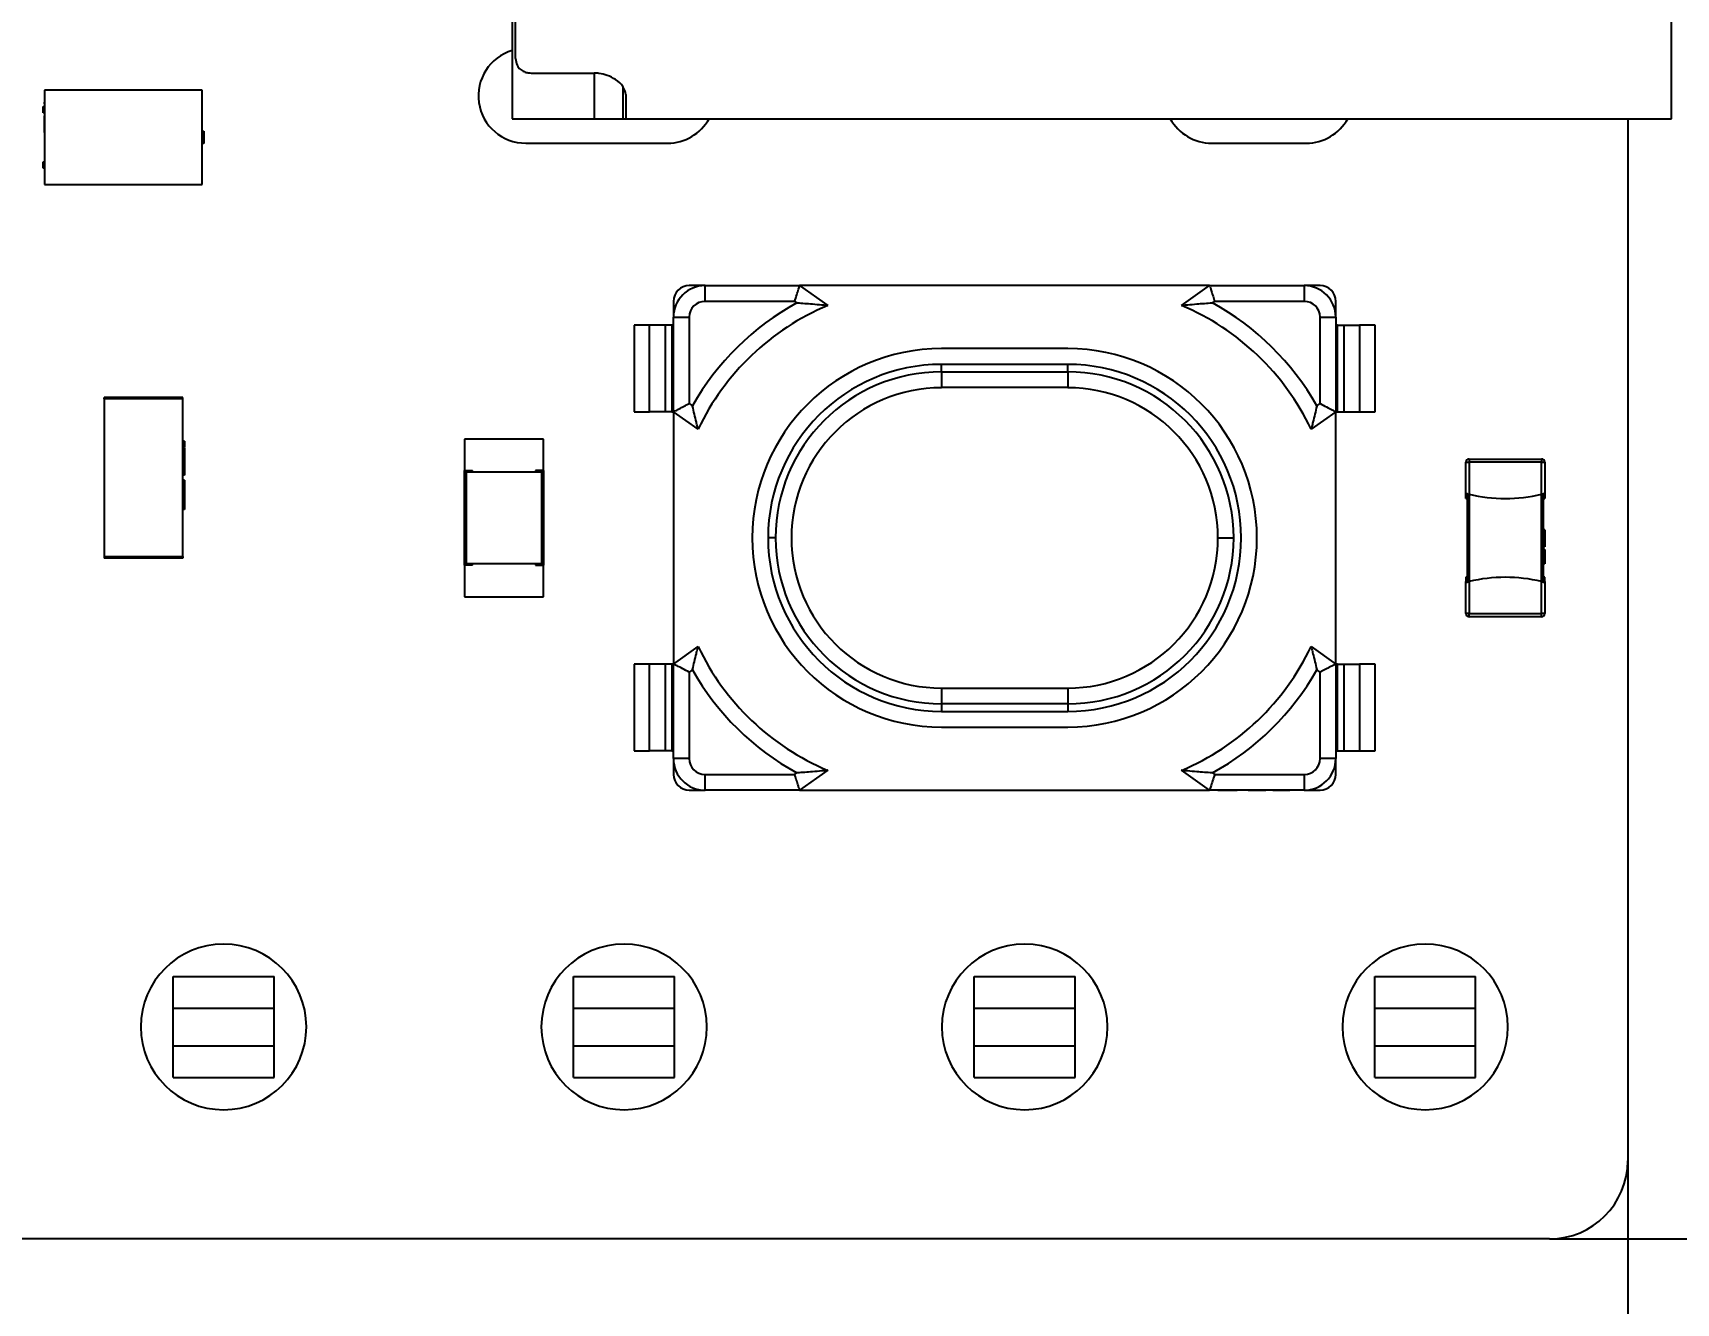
# Model space of a CAD drawing. Header units: millimetres. Extents: x 0 to 297, y 0 to 210.
# Drawn here: x 103.59 to 124.43, y 118.54 to 134.65 of the extents above; entities that cross this region are included whole.
import ezdxf

# ---------------------------------------------------------------- set-up
doc = ezdxf.new("R2010")
doc.units = ezdxf.units.MM
doc.layers.add('图框', color=7, linetype='Continuous')
doc.styles.add('SLDTEXTSTYLE0', font='TXT', dxfattribs={"width": 0.7})
doc.dimstyles.new('SLDDIMSTYLE0', dxfattribs={"dimtxt": 3.5, "dimasz": 4.08, "dimexe": 0, "dimexo": 0.0625, "dimgap": 0.875, "dimtad": 2, "dimlfac": 0.5, "dimrnd": 1e-09, "dimzin": 12, "dimdsep": 46, "dimtxsty": 'SLDTEXTSTYLE0', "dimsah": 1, "dimcen": 0.09, "dimadec": 0, "dimazin": 3, "dimtfac": 1, "dimtofl": 0, "dimtmove": 0, "dimatfit": 3, "dimfxl": 0, "dimfrac": 2, "dimtolj": 1, "dimtzin": 12, "dimarcsym": 0})

# ---------------------------------------------------------------- blocks, each defined once
blk = doc.blocks.new('_D')
at = {"layer": '图框'}
for p, q in [((122.824, 165.303), (264.953, 165.303)), ((262.953, 165.303), (262.953, 119.353)), ((122.824, 119.353), (264.953, 119.353))]:
    blk.add_line(p, q, dxfattribs=at)
for points in [[(262.953, 165.303), (262.445, 161.223), (263.461, 161.223)], [(262.953, 119.353), (263.461, 123.433), (262.445, 123.433)]]:
    blk.add_solid(points, dxfattribs=at)
at = {"layer": '图框', "insert": (258.441, 139.1), "char_height": 3.5, "attachment_point": 1, "rotation": 90, "style": 'SLDTEXTSTYLE0'}
blk.add_mtext('22.97', dxfattribs=at)
blk = doc.blocks.new('_D_1')
at = {"layer": '图框'}
for p, q in [((32.492, 126.144), (32.492, 29.353)), ((123.815, 120.344), (123.815, 29.353)), ((32.492, 31.353), (123.815, 31.353))]:
    blk.add_line(p, q, dxfattribs=at)
for points in [[(32.492, 31.353), (36.572, 30.845), (36.572, 31.861)], [(123.815, 31.353), (119.735, 31.861), (119.735, 30.845)]]:
    blk.add_solid(points, dxfattribs=at)
at = {"layer": '图框', "insert": (78.348, 35.865), "char_height": 3.5, "attachment_point": 1, "style": 'SLDTEXTSTYLE0'}
blk.add_mtext('45.66', dxfattribs=at)

msp = doc.modelspace()

# ---------------------------------------------------------------- linework, layer by layer
at = {"color": 7, "linetype": 'Continuous', "lineweight": 25}
for p, q in [((109.708, 134.325), (109.708, 136.06)), ((124.368, 133.56), (124.368, 136.06)), ((109.668, 134.975), (109.668, 133.56)), ((109.908, 134.139), (110.708, 134.139)), ((103.734, 133.816), (103.736, 133.816)), ((103.734, 133.802), (103.736, 133.802)), ((105.736, 133.924), (103.736, 133.924)), ((103.736, 133.924), (103.736, 132.724)), ((105.736, 132.724), (105.736, 133.924)), ((111.068, 133.971), (111.068, 133.56)), ((111.108, 133.867), (111.108, 133.56)), ((103.716, 133.634), (103.716, 133.714)), ((103.716, 133.714), (103.734, 133.714)), ((103.736, 133.634), (103.716, 133.634)), ((103.734, 133.769), (103.736, 133.769)), ((103.734, 133.762), (103.736, 133.762)), ((103.734, 133.75), (103.736, 133.75)), ((103.734, 133.715), (103.736, 133.715)), ((103.734, 133.676), (103.736, 133.676)), ((103.734, 133.66), (103.736, 133.66)), ((103.734, 133.631), (103.736, 133.631)), ((103.734, 133.598), (103.736, 133.598)), ((103.734, 133.593), (103.734, 133.598)), ((103.734, 133.593), (103.736, 133.593)), ((103.734, 133.577), (103.734, 133.593)), ((103.734, 133.576), (103.734, 133.577)), ((103.734, 133.577), (103.736, 133.577)), ((103.734, 133.576), (103.736, 133.576)), ((103.734, 133.575), (103.736, 133.575)), ((103.734, 133.571), (103.736, 133.571)), ((103.734, 133.571), (103.734, 133.571)), ((103.734, 133.569), (103.736, 133.569)), ((103.734, 133.557), (103.734, 133.559)), ((103.734, 133.554), (103.736, 133.554)), ((103.734, 133.545), (103.736, 133.545)), ((103.734, 133.541), (103.736, 133.541)), ((103.734, 133.538), (103.736, 133.538)), ((103.734, 133.537), (103.734, 133.538)), ((103.734, 133.515), (103.734, 133.536)), ((103.734, 133.536), (103.736, 133.536)), ((103.734, 133.513), (103.734, 133.515)), ((103.734, 133.515), (103.736, 133.515)), ((103.734, 133.515), (103.736, 133.515)), ((103.734, 133.515), (103.734, 133.515)), ((103.734, 133.513), (103.736, 133.513)), ((103.734, 133.507), (103.734, 133.513)), ((103.734, 133.507), (103.736, 133.507)), ((103.734, 133.495), (103.734, 133.507)), ((103.734, 133.495), (103.736, 133.495)), ((103.734, 133.48), (103.736, 133.48)), ((103.734, 133.474), (103.736, 133.474)), ((103.734, 133.471), (103.734, 133.473)), ((103.734, 133.471), (103.736, 133.471)), ((103.734, 133.456), (103.734, 133.471)), ((103.734, 133.456), (103.736, 133.456)), ((103.734, 133.45), (103.734, 133.456)), ((103.734, 133.45), (103.736, 133.45)), ((103.734, 133.435), (103.734, 133.45)), ((103.734, 133.435), (103.736, 133.435)), ((103.734, 133.429), (103.734, 133.434)), ((103.734, 133.429), (103.736, 133.429)), ((103.734, 133.423), (103.736, 133.423)), ((103.734, 133.421), (103.736, 133.421)), ((103.734, 133.405), (103.734, 133.421)), ((103.734, 133.405), (103.736, 133.405)), ((103.734, 133.399), (103.734, 133.405)), ((103.734, 133.399), (103.736, 133.399)), ((103.734, 133.384), (103.734, 133.399)), ((105.736, 133.404), (105.756, 133.404)), ((105.756, 133.404), (105.756, 133.244)), ((109.668, 133.56), (110.708, 133.56)), ((110.708, 133.56), (111.068, 133.56)), ((111.068, 133.56), (111.108, 133.56)), ((111.108, 133.56), (124.368, 133.56)), ((123.815, 133.56), (123.815, 120.344)), ((103.734, 133.384), (103.736, 133.384)), ((105.756, 133.244), (105.736, 133.244)), ((109.838, 133.25), (111.638, 133.25)), ((118.538, 133.25), (119.738, 133.25)), ((103.716, 132.934), (103.716, 133.014)), ((103.716, 133.014), (103.736, 133.014)), ((103.736, 132.934), (103.716, 132.934)), ((103.736, 132.724), (105.736, 132.724)), ((112.112, 131.444), (111.912, 131.444)), ((112.112, 131.244), (112.112, 131.444)), ((112.112, 131.444), (113.312, 131.444)), ((113.312, 131.444), (113.669, 131.193)), ((118.512, 131.444), (113.312, 131.444)), ((118.156, 131.193), (118.512, 131.444)), ((118.512, 131.444), (119.712, 131.444)), ((119.712, 131.444), (119.712, 131.244)), ((119.912, 131.444), (119.712, 131.444)), ((111.712, 131.244), (111.712, 131.044)), ((113.249, 131.244), (112.112, 131.244)), ((113.276, 131.225), (113.249, 131.244)), ((118.576, 131.244), (118.548, 131.225)), ((119.712, 131.244), (118.576, 131.244)), ((120.112, 131.044), (120.112, 131.244)), ((111.214, 130.944), (111.214, 129.844)), ((111.41, 130.944), (111.214, 130.944)), ((111.41, 129.844), (111.41, 130.944)), ((111.612, 130.944), (111.41, 130.944)), ((111.612, 129.844), (111.612, 130.944)), ((111.692, 130.944), (111.612, 130.944)), ((111.692, 130.944), (111.692, 129.844)), ((111.712, 130.944), (111.692, 130.944)), ((111.712, 131.044), (111.912, 131.044)), ((111.712, 129.844), (111.712, 131.044)), ((111.912, 131.044), (111.912, 129.948)), ((119.912, 129.948), (119.912, 131.044)), ((119.912, 131.044), (120.112, 131.044)), ((120.112, 131.044), (120.112, 129.844)), ((120.132, 130.944), (120.112, 130.944)), ((120.132, 129.844), (120.132, 130.944)), ((120.132, 130.944), (120.213, 130.944)), ((120.213, 130.944), (120.213, 129.844)), ((120.213, 130.944), (120.414, 130.944)), ((120.414, 130.944), (120.414, 129.844)), ((120.61, 130.944), (120.414, 130.944)), ((120.61, 129.844), (120.61, 130.944)), ((116.712, 130.644), (115.112, 130.644)), ((116.712, 130.444), (115.112, 130.444)), ((115.112, 130.349), (115.112, 130.444)), ((115.112, 130.349), (115.112, 130.15)), ((115.112, 130.349), (116.712, 130.349)), ((116.712, 130.349), (116.712, 130.444)), ((116.712, 130.349), (116.712, 130.15)), ((116.712, 130.15), (115.112, 130.15)), ((105.49, 130.026), (104.49, 130.026)), ((104.49, 130.006), (104.49, 130.026)), ((105.49, 130.006), (104.49, 130.006)), ((104.49, 130.006), (104.49, 128.006)), ((105.49, 130.006), (105.49, 130.026)), ((105.49, 128.006), (105.49, 130.006)), ((111.214, 129.844), (111.41, 129.844)), ((111.612, 129.844), (111.41, 129.844)), ((111.692, 129.844), (111.612, 129.844)), ((111.692, 129.844), (111.712, 129.844)), ((112.025, 129.624), (111.712, 129.844)), ((111.712, 129.844), (111.712, 126.644)), ((111.912, 129.948), (111.953, 129.919)), ((120.112, 129.844), (119.8, 129.624)), ((119.871, 129.919), (119.912, 129.948)), ((120.112, 129.844), (120.132, 129.844)), ((120.112, 126.644), (120.112, 129.844)), ((120.132, 129.844), (120.213, 129.844)), ((120.213, 129.844), (120.414, 129.844)), ((120.414, 129.844), (120.61, 129.844)), ((105.51, 129.47), (105.49, 129.47)), ((105.51, 129.439), (105.49, 129.439)), ((105.51, 129.428), (105.49, 129.428)), ((105.51, 129.47), (105.51, 129.439)), ((105.51, 129.439), (105.51, 129.428)), ((105.51, 129.428), (105.51, 129.397)), ((109.062, 129.498), (109.062, 129.098)), ((110.062, 129.498), (109.062, 129.498)), ((110.062, 129.098), (110.062, 129.498)), ((105.51, 129.397), (105.49, 129.397)), ((105.51, 129.392), (105.49, 129.392)), ((105.51, 129.38), (105.49, 129.38)), ((105.51, 129.368), (105.49, 129.368)), ((105.51, 129.337), (105.49, 129.337)), ((105.51, 129.326), (105.49, 129.326)), ((105.51, 129.295), (105.49, 129.295)), ((105.51, 129.29), (105.49, 129.29)), ((105.51, 129.278), (105.49, 129.278)), ((105.51, 129.247), (105.49, 129.247)), ((105.51, 129.224), (105.49, 129.224)), ((105.51, 129.38), (105.51, 129.37)), ((105.51, 129.368), (105.51, 129.337)), ((105.51, 129.337), (105.51, 129.326)), ((105.51, 129.326), (105.51, 129.295)), ((105.51, 129.295), (105.51, 129.292)), ((105.51, 129.247), (105.51, 129.224)), ((105.51, 129.224), (105.51, 129.211)), ((121.802, 129.244), (122.722, 129.244)), ((121.802, 129.244), (121.802, 129.204)), ((122.722, 129.244), (122.722, 129.204)), ((105.51, 129.211), (105.49, 129.211)), ((105.51, 129.209), (105.49, 129.209)), ((105.51, 129.207), (105.49, 129.207)), ((105.51, 129.165), (105.49, 129.165)), ((105.51, 129.162), (105.49, 129.162)), ((105.51, 129.155), (105.49, 129.155)), ((105.51, 129.155), (105.49, 129.155)), ((105.51, 129.149), (105.49, 129.149)), ((105.51, 129.129), (105.49, 129.129)), ((105.51, 129.099), (105.49, 129.099)), ((105.51, 129.088), (105.49, 129.088)), ((105.51, 129.085), (105.49, 129.085)), ((105.51, 129.084), (105.49, 129.084)), ((105.51, 129.052), (105.49, 129.052)), ((105.51, 129.041), (105.49, 129.041)), ((105.51, 129.211), (105.51, 129.209)), ((105.51, 129.209), (105.51, 129.207)), ((105.51, 129.207), (105.51, 129.165)), ((105.51, 129.164), (105.51, 129.162)), ((105.51, 129.124), (105.51, 129.121)), ((105.51, 129.095), (105.51, 129.095)), ((105.51, 129.085), (105.51, 129.084)), ((105.51, 129.084), (105.51, 129.052)), ((105.51, 129.052), (105.51, 129.041)), ((109.062, 127.898), (109.062, 129.098)), ((109.082, 129.078), (109.062, 129.098)), ((109.062, 129.098), (109.162, 129.098)), ((109.082, 129.078), (109.082, 127.918)), ((110.042, 129.078), (109.082, 129.078)), ((109.162, 129.088), (109.162, 129.098)), ((110.062, 129.098), (109.962, 129.098)), ((109.962, 129.098), (109.962, 129.088)), ((110.042, 129.078), (110.062, 129.098)), ((110.042, 127.918), (110.042, 129.078)), ((110.062, 129.098), (110.062, 127.898)), ((121.762, 128.798), (121.762, 129.204)), ((121.762, 129.204), (121.802, 129.204)), ((121.802, 129.204), (121.802, 128.798)), ((122.722, 129.204), (121.802, 129.204)), ((122.722, 128.798), (122.722, 129.204)), ((122.722, 129.204), (122.762, 129.204)), ((122.762, 129.204), (122.762, 128.798)), ((105.51, 128.975), (105.49, 128.975)), ((105.51, 128.917), (105.49, 128.917)), ((105.51, 128.886), (105.49, 128.886)), ((105.51, 128.808), (105.49, 128.808)), ((110.064, 128.977), (110.062, 128.977)), ((110.064, 128.947), (110.062, 128.947)), ((110.064, 128.936), (110.062, 128.936)), ((110.064, 128.904), (110.062, 128.904)), ((110.064, 128.9), (110.062, 128.9)), ((110.064, 128.888), (110.062, 128.888)), ((110.064, 128.876), (110.062, 128.876)), ((110.064, 128.846), (110.062, 128.846)), ((110.064, 128.835), (110.062, 128.835)), ((110.064, 128.803), (110.062, 128.803)), ((110.064, 128.977), (110.064, 128.947)), ((110.064, 128.947), (110.064, 128.936)), ((110.064, 128.936), (110.064, 128.904)), ((110.064, 128.876), (110.064, 128.846)), ((110.064, 128.846), (110.064, 128.835)), ((110.064, 128.835), (110.064, 128.803)), ((110.064, 128.803), (110.064, 128.801)), ((121.768, 128.802), (121.768, 128.806)), ((121.782, 128.802), (121.768, 128.802)), ((121.774, 128.804), (121.782, 128.802)), ((121.782, 128.806), (121.782, 128.802)), ((122.742, 128.802), (122.742, 128.806)), ((122.751, 128.804), (122.742, 128.802)), ((122.742, 128.802), (122.757, 128.802)), ((122.757, 128.806), (122.757, 128.802)), ((105.51, 128.738), (105.49, 128.738)), ((105.51, 128.713), (105.49, 128.713)), ((105.51, 128.699), (105.49, 128.699)), ((105.51, 128.633), (105.49, 128.633)), ((105.51, 128.606), (105.49, 128.606)), ((110.064, 128.799), (110.062, 128.799)), ((110.064, 128.787), (110.062, 128.787)), ((110.064, 128.756), (110.062, 128.756)), ((110.064, 128.733), (110.062, 128.733)), ((110.064, 128.733), (110.062, 128.733)), ((110.064, 128.719), (110.062, 128.719)), ((110.064, 128.717), (110.062, 128.717)), ((110.064, 128.716), (110.062, 128.716)), ((110.064, 128.674), (110.062, 128.674)), ((110.064, 128.673), (110.062, 128.673)), ((110.064, 128.67), (110.062, 128.67)), ((110.062, 128.663), (110.064, 128.663)), ((110.064, 128.663), (110.062, 128.663)), ((110.064, 128.663), (110.062, 128.663)), ((110.064, 128.663), (110.062, 128.663)), ((110.064, 128.658), (110.062, 128.658)), ((110.064, 128.638), (110.062, 128.638)), ((110.064, 128.608), (110.062, 128.608)), ((110.064, 128.597), (110.062, 128.597)), ((110.064, 128.593), (110.062, 128.593)), ((110.064, 128.764), (110.064, 128.756)), ((110.064, 128.756), (110.064, 128.733)), ((110.064, 128.733), (110.064, 128.733)), ((110.064, 128.733), (110.064, 128.719)), ((110.064, 128.719), (110.064, 128.717)), ((110.064, 128.717), (110.064, 128.716)), ((110.064, 128.716), (110.064, 128.674)), ((110.064, 128.674), (110.064, 128.673)), ((110.064, 128.672), (110.064, 128.67)), ((110.064, 128.633), (110.064, 128.629)), ((110.064, 128.593), (110.064, 128.561)), ((121.762, 128.744), (121.762, 128.798)), ((121.762, 128.744), (121.782, 128.744)), ((121.782, 127.69), (121.782, 128.798)), ((121.802, 128.798), (121.802, 127.69)), ((122.722, 127.69), (122.722, 128.798)), ((122.742, 128.798), (122.742, 127.69)), ((122.742, 128.744), (122.762, 128.744)), ((122.762, 128.798), (122.762, 128.744)), ((110.064, 128.561), (110.062, 128.561)), ((110.064, 128.551), (110.062, 128.551)), ((110.064, 128.55), (110.062, 128.55)), ((110.064, 128.55), (110.062, 128.55)), ((110.064, 128.549), (110.062, 128.549)), ((110.064, 128.483), (110.062, 128.483)), ((110.064, 128.426), (110.062, 128.426)), ((110.064, 128.395), (110.062, 128.395)), ((110.064, 128.561), (110.064, 128.551)), ((110.064, 128.551), (110.064, 128.55)), ((110.064, 128.55), (110.064, 128.549)), ((110.064, 128.55), (110.064, 128.55)), ((110.064, 128.317), (110.062, 128.317)), ((110.064, 128.247), (110.062, 128.247)), ((110.064, 128.222), (110.062, 128.222)), ((110.064, 128.208), (110.062, 128.208)), ((113.007, 128.244), (112.912, 128.244)), ((118.618, 128.244), (118.817, 128.244)), ((122.762, 128.345), (122.742, 128.345)), ((122.762, 128.329), (122.742, 128.329)), ((122.762, 128.324), (122.742, 128.324)), ((122.762, 128.308), (122.742, 128.308)), ((122.762, 128.306), (122.742, 128.306)), ((122.762, 128.3), (122.742, 128.3)), ((122.762, 128.294), (122.742, 128.294)), ((122.762, 128.278), (122.742, 128.278)), ((122.762, 128.273), (122.742, 128.273)), ((122.762, 128.257), (122.742, 128.257)), ((122.762, 128.255), (122.742, 128.255)), ((122.762, 128.249), (122.742, 128.249)), ((122.762, 128.234), (122.742, 128.234)), ((122.762, 128.222), (122.742, 128.222)), ((122.762, 128.216), (122.742, 128.216)), ((122.762, 128.214), (122.742, 128.214)), ((122.762, 128.213), (122.742, 128.213)), ((122.762, 128.192), (122.742, 128.192)), ((122.762, 128.191), (122.742, 128.191)), ((122.762, 128.188), (122.742, 128.188)), ((122.762, 128.184), (122.742, 128.184)), ((122.762, 128.345), (122.762, 128.329)), ((122.762, 128.329), (122.762, 128.324)), ((122.762, 128.324), (122.762, 128.308)), ((122.762, 128.3), (122.762, 128.295)), ((122.762, 128.294), (122.762, 128.278)), ((122.762, 128.278), (122.762, 128.273)), ((122.762, 128.273), (122.762, 128.257)), ((122.762, 128.257), (122.762, 128.256)), ((122.762, 128.234), (122.762, 128.222)), ((122.762, 128.222), (122.762, 128.216)), ((122.762, 128.216), (122.762, 128.214)), ((122.762, 128.214), (122.762, 128.213)), ((122.762, 128.213), (122.762, 128.192)), ((122.762, 128.192), (122.762, 128.191)), ((104.49, 128.006), (104.49, 127.986)), ((104.49, 128.006), (105.49, 128.006)), ((105.49, 127.986), (104.49, 127.986)), ((105.49, 128.006), (105.49, 127.986)), ((110.064, 128.142), (110.062, 128.142)), ((110.064, 128.114), (110.062, 128.114)), ((122.762, 128.175), (122.742, 128.175)), ((122.762, 128.16), (122.742, 128.16)), ((122.762, 128.154), (122.742, 128.154)), ((122.762, 128.153), (122.742, 128.153)), ((122.762, 128.152), (122.742, 128.152)), ((122.762, 128.136), (122.742, 128.136)), ((122.762, 128.131), (122.742, 128.131)), ((122.762, 128.097), (122.742, 128.097)), ((122.762, 128.069), (122.742, 128.069)), ((122.762, 128.053), (122.742, 128.053)), ((122.762, 128.014), (122.742, 128.014)), ((122.762, 127.979), (122.742, 127.979)), ((122.762, 128.172), (122.762, 128.17)), ((122.762, 128.158), (122.762, 128.157)), ((122.762, 128.153), (122.762, 128.152)), ((122.762, 128.152), (122.762, 128.136)), ((122.762, 128.136), (122.762, 128.131)), ((109.062, 127.898), (109.082, 127.918)), ((109.162, 127.898), (109.062, 127.898)), ((109.062, 127.898), (109.062, 127.498)), ((109.082, 127.918), (110.042, 127.918)), ((109.162, 127.898), (109.162, 127.908)), ((109.962, 127.908), (109.962, 127.898)), ((109.962, 127.898), (110.062, 127.898)), ((110.062, 127.898), (110.042, 127.918)), ((110.062, 127.498), (110.062, 127.898)), ((122.762, 127.966), (122.742, 127.966)), ((122.762, 127.96), (122.742, 127.96)), ((122.762, 127.926), (122.742, 127.926)), ((122.762, 127.913), (122.742, 127.913)), ((121.782, 127.744), (121.762, 127.744)), ((121.762, 127.744), (121.762, 127.69)), ((121.762, 127.284), (121.762, 127.69)), ((121.768, 127.682), (121.768, 127.685)), ((121.782, 127.685), (121.768, 127.685)), ((121.782, 127.685), (121.774, 127.683)), ((121.782, 127.685), (121.782, 127.682)), ((121.802, 127.69), (121.802, 127.284)), ((122.722, 127.284), (122.722, 127.69)), ((122.762, 127.744), (122.742, 127.744)), ((122.742, 127.682), (122.742, 127.685)), ((122.742, 127.685), (122.751, 127.683)), ((122.742, 127.685), (122.757, 127.685)), ((122.757, 127.685), (122.757, 127.682)), ((122.762, 127.69), (122.762, 127.744)), ((122.762, 127.69), (122.762, 127.284)), ((109.062, 127.498), (110.062, 127.498)), ((121.802, 127.284), (121.762, 127.284)), ((121.802, 127.244), (121.802, 127.284)), ((121.802, 127.284), (122.722, 127.284)), ((122.722, 127.244), (121.802, 127.244)), ((122.722, 127.244), (122.722, 127.284)), ((122.762, 127.284), (122.722, 127.284)), ((111.712, 126.644), (112.025, 126.865)), ((119.8, 126.865), (120.112, 126.644)), ((111.214, 126.644), (111.214, 125.544)), ((111.41, 126.644), (111.214, 126.644)), ((111.41, 125.544), (111.41, 126.644)), ((111.612, 126.644), (111.41, 126.644)), ((111.612, 125.544), (111.612, 126.644)), ((111.692, 126.644), (111.612, 126.644)), ((111.692, 126.644), (111.692, 125.544)), ((111.712, 126.644), (111.692, 126.644)), ((111.712, 125.444), (111.712, 126.644)), ((111.953, 126.569), (111.912, 126.541)), ((111.912, 126.541), (111.912, 125.444)), ((119.912, 126.541), (119.871, 126.569)), ((119.912, 125.444), (119.912, 126.541)), ((120.112, 126.644), (120.112, 125.444)), ((120.132, 126.644), (120.112, 126.644)), ((120.132, 125.544), (120.132, 126.644)), ((120.132, 126.644), (120.213, 126.644)), ((120.213, 126.644), (120.213, 125.544)), ((120.213, 126.644), (120.414, 126.644)), ((120.61, 126.644), (120.414, 126.644)), ((120.414, 126.644), (120.414, 125.544)), ((120.61, 125.544), (120.61, 126.644)), ((115.112, 126.339), (115.112, 126.139)), ((115.112, 126.339), (116.712, 126.339)), ((116.712, 126.339), (116.712, 126.139)), ((116.712, 126.139), (115.112, 126.139)), ((115.112, 126.139), (115.112, 126.044)), ((116.712, 126.139), (116.712, 126.044)), ((115.112, 126.044), (116.712, 126.044)), ((115.112, 125.844), (116.712, 125.844)), ((111.214, 125.544), (111.41, 125.544)), ((111.612, 125.544), (111.41, 125.544)), ((111.692, 125.544), (111.612, 125.544)), ((111.692, 125.544), (111.712, 125.544)), ((120.112, 125.544), (120.132, 125.544)), ((120.132, 125.544), (120.213, 125.544)), ((120.213, 125.544), (120.414, 125.544)), ((120.414, 125.544), (120.61, 125.544)), ((111.912, 125.444), (111.712, 125.444)), ((111.712, 125.444), (111.712, 125.244)), ((113.249, 125.244), (113.276, 125.264)), ((113.669, 125.296), (113.312, 125.044)), ((118.512, 125.044), (118.156, 125.296)), ((118.548, 125.264), (118.576, 125.244)), ((120.112, 125.444), (119.912, 125.444)), ((120.112, 125.244), (120.112, 125.444)), ((112.112, 125.044), (112.112, 125.244)), ((112.112, 125.244), (113.249, 125.244)), ((118.576, 125.244), (119.712, 125.244)), ((119.712, 125.244), (119.712, 125.044)), ((111.912, 125.044), (112.112, 125.044)), ((113.312, 125.044), (112.112, 125.044)), ((113.312, 125.044), (118.512, 125.044)), ((116.939, 125.042), (116.939, 125.044)), ((117.021, 125.042), (117.021, 125.044)), ((117.22, 125.042), (117.22, 125.044)), ((117.26, 125.042), (117.26, 125.044)), ((117.336, 125.042), (117.336, 125.044)), ((117.545, 125.042), (117.545, 125.044)), ((117.781, 125.042), (117.781, 125.044)), ((117.874, 125.042), (117.874, 125.044)), ((118.046, 125.042), (118.046, 125.044)), ((118.246, 125.042), (118.246, 125.044)), ((118.278, 125.042), (118.246, 125.042)), ((118.278, 125.042), (118.278, 125.044)), ((118.375, 125.042), (118.278, 125.042)), ((118.375, 125.042), (118.375, 125.044)), ((118.377, 125.042), (118.375, 125.042)), ((118.377, 125.042), (118.377, 125.044)), ((118.385, 125.042), (118.385, 125.044)), ((118.42, 125.042), (118.42, 125.044)), ((118.51, 125.042), (118.51, 125.044)), ((119.712, 125.044), (118.512, 125.044)), ((118.567, 125.042), (118.567, 125.044)), ((118.588, 125.042), (118.588, 125.044)), ((118.588, 125.042), (118.588, 125.044)), ((118.608, 125.042), (118.608, 125.044)), ((118.616, 125.042), (118.616, 125.044)), ((118.742, 125.042), (118.616, 125.042)), ((118.742, 125.042), (118.742, 125.044)), ((118.748, 125.042), (118.742, 125.042)), ((118.748, 125.042), (118.748, 125.044)), ((118.756, 125.042), (118.748, 125.042)), ((118.756, 125.042), (118.756, 125.044)), ((118.794, 125.042), (118.756, 125.042)), ((118.794, 125.042), (118.794, 125.044)), ((118.863, 125.042), (118.794, 125.042)), ((118.863, 125.042), (118.863, 125.044)), ((118.956, 125.042), (118.956, 125.044)), ((118.992, 125.042), (118.992, 125.044)), ((119.006, 125.042), (118.999, 125.042)), ((119.006, 125.042), (119.006, 125.044)), ((119.099, 125.042), (119.006, 125.042)), ((119.099, 125.042), (119.099, 125.044)), ((119.133, 125.042), (119.099, 125.042)), ((119.133, 125.042), (119.133, 125.044)), ((119.225, 125.042), (119.133, 125.042)), ((119.225, 125.042), (119.225, 125.044)), ((119.261, 125.042), (119.261, 125.044)), ((119.298, 125.042), (119.298, 125.044)), ((119.312, 125.042), (119.312, 125.044)), ((119.404, 125.042), (119.312, 125.042)), ((119.404, 125.042), (119.404, 125.044)), ((119.438, 125.042), (119.404, 125.042)), ((119.438, 125.042), (119.438, 125.044)), ((119.531, 125.042), (119.438, 125.042)), ((119.531, 125.042), (119.531, 125.044)), ((119.712, 125.044), (119.912, 125.044)), ((105.366, 122.681), (106.646, 122.681)), ((105.366, 122.281), (105.366, 122.681)), ((106.646, 122.281), (106.646, 122.681)), ((110.446, 122.681), (111.726, 122.681)), ((110.446, 122.281), (110.446, 122.681)), ((111.726, 122.281), (111.726, 122.681)), ((115.526, 122.281), (115.526, 122.681)), ((115.526, 122.681), (116.806, 122.681)), ((116.806, 122.281), (116.806, 122.681)), ((120.606, 122.681), (121.886, 122.681)), ((120.606, 122.281), (120.606, 122.681)), ((121.886, 122.281), (121.886, 122.681)), ((105.366, 122.281), (106.646, 122.281)), ((105.366, 121.801), (105.366, 122.281)), ((106.646, 121.801), (106.646, 122.281)), ((110.446, 122.281), (111.726, 122.281)), ((110.446, 121.801), (110.446, 122.281)), ((111.726, 121.801), (111.726, 122.281)), ((115.526, 121.801), (115.526, 122.281)), ((115.526, 122.281), (116.806, 122.281)), ((116.806, 121.801), (116.806, 122.281)), ((120.606, 122.281), (121.886, 122.281)), ((120.606, 121.801), (120.606, 122.281)), ((121.886, 121.801), (121.886, 122.281)), ((105.366, 121.401), (105.366, 121.801)), ((105.366, 121.801), (106.646, 121.801)), ((106.646, 121.401), (106.646, 121.801)), ((110.446, 121.801), (111.726, 121.801)), ((110.446, 121.401), (110.446, 121.801)), ((111.726, 121.401), (111.726, 121.801)), ((115.526, 121.801), (116.806, 121.801)), ((115.526, 121.401), (115.526, 121.801)), ((116.806, 121.401), (116.806, 121.801)), ((120.606, 121.801), (121.886, 121.801)), ((120.606, 121.401), (120.606, 121.801)), ((121.886, 121.401), (121.886, 121.801)), ((105.366, 121.401), (106.646, 121.401)), ((110.446, 121.401), (111.726, 121.401)), ((115.526, 121.401), (116.806, 121.401)), ((120.606, 121.401), (121.886, 121.401)), ((122.824, 119.353), (48.856, 119.353))]:
    msp.add_line(p, q, dxfattribs=at)
at = {"color": 8, "linetype": 'Continuous', "lineweight": 25}
msp.add_line((110.708, 134.139), (110.708, 133.56), dxfattribs=at)
at = {"color": 7, "linetype": 'Continuous', "lineweight": 25}
for centre, radius, start, end in [((109.838, 133.85), 0.6, 106.4504, 270), ((111.638, 133.85), 0.6, 270, 331.0842), ((118.538, 133.85), 0.6, 208.9047, 270), ((119.738, 133.85), 0.6, 270, 331.0953), ((112.112, 131.044), 0.4, 90, 180), ((111.912, 131.244), 0.2, 90, 180), ((119.712, 131.044), 0.4, 0, 90), ((119.912, 131.244), 0.2, 0, 90), ((112.112, 131.044), 0.2, 90, 180), ((114.912, 128.244), 3.4, 118.761, 150.4917), ((114.912, 128.244), 3.2, 112.8697, 154.4655), ((116.912, 128.244), 3.2, 25.5345, 67.1303), ((116.912, 128.244), 3.4, 29.5083, 61.239), ((119.712, 131.044), 0.2, 0, 90), ((115.112, 128.244), 2.4, 90, 270), ((116.712, 128.244), 2.4, 0, 90), ((115.112, 128.244), 2.2, 90, 180), ((115.112, 128.244), 2.105, 90, 180), ((116.712, 128.244), 2.2, 270, 90), ((116.712, 128.244), 2.105, 0, 90), ((115.112, 128.244), 1.905, 90, 270), ((116.712, 128.244), 1.905, 0, 90), ((121.802, 129.204), 0.04, 90, 180), ((122.722, 129.204), 0.04, 0, 90), ((122.262, 130.744), 2, 256.7029, 283.2971), ((115.112, 128.244), 2.2, 180, 270), ((115.112, 128.244), 2.105, 180, 270), ((116.712, 128.244), 2.105, 270, 0), ((116.712, 128.244), 1.905, 270, 0), ((116.712, 128.244), 2.4, 270, 0), ((122.262, 125.744), 2, 76.7029, 103.2971), ((121.802, 127.284), 0.04, 180, 270), ((122.722, 127.284), 0.04, 270, 0), ((114.912, 128.244), 3.2, 205.5345, 247.1303), ((116.912, 128.244), 3.2, 292.8697, 334.4655), ((114.912, 128.244), 3.4, 209.5083, 241.239), ((116.912, 128.244), 3.4, 298.761, 330.4917), ((112.112, 125.444), 0.4, 180, 270), ((112.112, 125.444), 0.2, 180, 270), ((119.712, 125.444), 0.2, 270, 0), ((119.712, 125.444), 0.4, 270, 0), ((111.912, 125.244), 0.2, 180, 270), ((119.912, 125.244), 0.2, 270, 0), ((106.006, 122.041), 1.05, 0, 180), ((111.086, 122.041), 1.05, 0, 180), ((116.166, 122.041), 1.05, 0, 180), ((121.246, 122.041), 1.05, 0, 180), ((106.006, 122.041), 1.05, 180, 0), ((111.086, 122.041), 1.05, 180, 0), ((116.166, 122.041), 1.05, 180, 0), ((121.246, 122.041), 1.05, 180, 0), ((122.824, 120.344), 0.991, 270, 0)]:
    msp.add_arc(centre, radius, start, end, dxfattribs=at)
for points, knots in [([(109.708, 134.325), (109.712, 134.295), (109.718, 134.245), (109.762, 134.189), (109.813, 134.157), (109.863, 134.141), (109.895, 134.14), (109.908, 134.139)], [0, 0, 0, 0, 0.336896, 0.563322, 0.743445, 0.894117, 1, 1, 1, 1]), ([(111.108, 133.867), (111.101, 133.901), (111.086, 133.965), (110.992, 134.054), (110.882, 134.111), (110.785, 134.136), (110.728, 134.138), (110.708, 134.139)], [0, 0, 0, 0, 0.295651, 0.554437, 0.751869, 0.914809, 1, 1, 1, 1]), ([(103.734, 133.762), (103.734, 133.764), (103.734, 133.766), (103.734, 133.768), (103.734, 133.769)], [0, 0, 0, 0, 0.560098, 1, 1, 1, 1]), ([(103.734, 133.75), (103.734, 133.752), (103.734, 133.757), (103.734, 133.761), (103.734, 133.762)], [0, 0, 0, 0, 0.55532, 1, 1, 1, 1]), ([(103.734, 133.569), (103.734, 133.571), (103.734, 133.575), (103.734, 133.575), (103.734, 133.575)], [0, 0, 0, 0, 0.535916, 1, 1, 1, 1]), ([(103.734, 133.554), (103.734, 133.557), (103.734, 133.563), (103.734, 133.567), (103.734, 133.569)], [0, 0, 0, 0, 0.568137, 1, 1, 1, 1]), ([(103.734, 133.545), (103.734, 133.546), (103.734, 133.549), (103.734, 133.553), (103.734, 133.554)], [0, 0, 0, 0, 0.516592, 1, 1, 1, 1]), ([(103.734, 133.538), (103.734, 133.538), (103.734, 133.539), (103.734, 133.541), (103.734, 133.541), (103.734, 133.541)], [0, 0, 0, 0, 0.292205, 0.564001, 1, 1, 1, 1]), ([(103.734, 133.48), (103.734, 133.482), (103.734, 133.487), (103.734, 133.493), (103.734, 133.495)], [0, 0, 0, 0, 0.541032, 1, 1, 1, 1]), ([(103.734, 133.474), (103.734, 133.474), (103.734, 133.474), (103.734, 133.476), (103.734, 133.478), (103.734, 133.48)], [0, 0, 0, 0, 0.297635, 0.573106, 1, 1, 1, 1]), ([(103.734, 133.423), (103.734, 133.423), (103.734, 133.423), (103.734, 133.425), (103.734, 133.427), (103.734, 133.429)], [0, 0, 0, 0, 0.297635, 0.573106, 1, 1, 1, 1]), ([(113.249, 131.244), (113.258, 131.272), (113.276, 131.331), (113.298, 131.398), (113.31, 131.438), (113.312, 131.442), (113.312, 131.444)], [0, 0, 0, 0, 0.276122, 0.570115, 0.794547, 1, 1, 1, 1]), ([(118.512, 131.444), (118.513, 131.443), (118.514, 131.44), (118.522, 131.414), (118.536, 131.37), (118.554, 131.311), (118.569, 131.266), (118.576, 131.244)], [0, 0, 0, 0, 0.172707, 0.360042, 0.555948, 0.785546, 1, 1, 1, 1]), ([(113.276, 131.225), (113.278, 131.225), (113.344, 131.221), (113.454, 131.213), (113.576, 131.202), (113.638, 131.196), (113.664, 131.193), (113.667, 131.193), (113.669, 131.193)], [0, 0, 0, 0, 0.0088697, 0.4205637, 0.6902712, 0.8346775, 0.9261446, 1, 1, 1, 1]), ([(118.156, 131.193), (118.157, 131.193), (118.16, 131.193), (118.187, 131.196), (118.248, 131.202), (118.37, 131.213), (118.48, 131.221), (118.547, 131.225), (118.548, 131.225)], [0, 0, 0, 0, 0.073855, 0.165322, 0.309729, 0.579436, 0.99113, 1, 1, 1, 1]), ([(111.712, 129.844), (111.714, 129.845), (111.717, 129.847), (111.743, 129.86), (111.787, 129.883), (111.845, 129.913), (111.89, 129.936), (111.912, 129.948)], [0, 0, 0, 0, 0.1665793, 0.34951, 0.5447902, 0.7786668, 1, 1, 1, 1]), ([(112.025, 129.624), (112.024, 129.625), (112.023, 129.629), (112.015, 129.661), (112, 129.721), (111.978, 129.811), (111.961, 129.882), (111.954, 129.918), (111.953, 129.919)], [0, 0, 0, 0, 0.1275178, 0.2542449, 0.4448187, 0.7291256, 0.9899207, 1, 1, 1, 1]), ([(119.871, 129.919), (119.871, 129.918), (119.863, 129.882), (119.846, 129.811), (119.825, 129.721), (119.809, 129.661), (119.801, 129.629), (119.8, 129.625), (119.8, 129.624)], [0, 0, 0, 0, 0.010079, 0.270874, 0.555181, 0.745755, 0.872482, 1, 1, 1, 1]), ([(119.912, 129.948), (119.94, 129.933), (119.998, 129.903), (120.065, 129.868), (120.105, 129.848), (120.11, 129.845), (120.112, 129.844)], [0, 0, 0, 0, 0.284658, 0.581465, 0.801721, 1, 1, 1, 1]), ([(105.51, 129.392), (105.51, 129.392), (105.51, 129.392), (105.51, 129.388), (105.51, 129.383), (105.51, 129.38)], [0, 0, 0, 0, 0.297635, 0.573106, 1, 1, 1, 1]), ([(105.51, 129.29), (105.51, 129.29), (105.51, 129.29), (105.51, 129.286), (105.51, 129.281), (105.51, 129.278)], [0, 0, 0, 0, 0.297635, 0.573106, 1, 1, 1, 1]), ([(105.51, 129.278), (105.51, 129.273), (105.51, 129.264), (105.51, 129.252), (105.51, 129.247)], [0, 0, 0, 0, 0.541032, 1, 1, 1, 1]), ([(105.51, 129.162), (105.51, 129.161), (105.51, 129.159), (105.51, 129.156), (105.51, 129.156), (105.51, 129.155)], [0, 0, 0, 0, 0.292205, 0.564001, 1, 1, 1, 1]), ([(105.51, 129.149), (105.51, 129.145), (105.51, 129.139), (105.51, 129.132), (105.51, 129.129)], [0, 0, 0, 0, 0.516592, 1, 1, 1, 1]), ([(105.51, 129.129), (105.51, 129.123), (105.51, 129.112), (105.51, 129.103), (105.51, 129.099)], [0, 0, 0, 0, 0.568137, 1, 1, 1, 1]), ([(105.51, 129.099), (105.51, 129.096), (105.51, 129.089), (105.51, 129.088), (105.51, 129.088)], [0, 0, 0, 0, 0.535916, 1, 1, 1, 1]), ([(105.51, 128.975), (105.51, 128.974), (105.51, 128.971), (105.51, 128.957), (105.51, 128.938), (105.51, 128.924), (105.51, 128.917)], [0, 0, 0, 0, 0.281479, 0.558611, 0.777607, 1, 1, 1, 1]), ([(105.51, 128.917), (105.51, 128.913), (105.51, 128.905), (105.51, 128.892), (105.51, 128.886)], [0, 0, 0, 0, 0.5568971, 1, 1, 1, 1]), ([(105.51, 128.886), (105.51, 128.873), (105.51, 128.849), (105.51, 128.82), (105.51, 128.808)], [0, 0, 0, 0, 0.560447, 1, 1, 1, 1]), ([(105.51, 128.808), (105.51, 128.794), (105.51, 128.769), (105.51, 128.747), (105.51, 128.738)], [0, 0, 0, 0, 0.56138, 1, 1, 1, 1]), ([(121.762, 128.798), (121.763, 128.798), (121.763, 128.8), (121.766, 128.802), (121.768, 128.802)], [0, 0, 0, 0, 0.559989, 1, 1, 1, 1]), ([(121.768, 128.806), (121.769, 128.806), (121.771, 128.805), (121.773, 128.805), (121.774, 128.804)], [0, 0, 0, 0, 0.55943, 1, 1, 1, 1]), ([(121.774, 128.804), (121.775, 128.805), (121.778, 128.805), (121.781, 128.806), (121.782, 128.806)], [0, 0, 0, 0, 0.559626, 1, 1, 1, 1]), ([(121.782, 128.802), (121.786, 128.801), (121.792, 128.8), (121.799, 128.798), (121.802, 128.798)], [0, 0, 0, 0, 0.558375, 1, 1, 1, 1]), ([(121.782, 128.798), (121.783, 128.798), (121.783, 128.799), (121.787, 128.8), (121.788, 128.801)], [0, 0, 0, 0, 0.558574, 1, 1, 1, 1]), ([(122.722, 128.798), (122.726, 128.798), (122.733, 128.8), (122.739, 128.802), (122.742, 128.802)], [0, 0, 0, 0, 0.560026, 1, 1, 1, 1]), ([(122.736, 128.801), (122.738, 128.8), (122.742, 128.799), (122.742, 128.798), (122.742, 128.798)], [0, 0, 0, 0, 0.558387, 1, 1, 1, 1]), ([(122.742, 128.806), (122.744, 128.806), (122.747, 128.805), (122.749, 128.805), (122.751, 128.804)], [0, 0, 0, 0, 0.559837, 1, 1, 1, 1]), ([(122.751, 128.804), (122.752, 128.805), (122.754, 128.805), (122.756, 128.806), (122.757, 128.806)], [0, 0, 0, 0, 0.55985, 1, 1, 1, 1]), ([(122.757, 128.802), (122.759, 128.801), (122.762, 128.8), (122.762, 128.798), (122.762, 128.798)], [0, 0, 0, 0, 0.559704, 1, 1, 1, 1]), ([(105.51, 128.738), (105.51, 128.733), (105.51, 128.724), (105.51, 128.716), (105.51, 128.713)], [0, 0, 0, 0, 0.55532, 1, 1, 1, 1]), ([(105.51, 128.713), (105.51, 128.71), (105.51, 128.706), (105.51, 128.701), (105.51, 128.699)], [0, 0, 0, 0, 0.5600984, 1, 1, 1, 1]), ([(105.51, 128.699), (105.51, 128.686), (105.51, 128.661), (105.51, 128.641), (105.51, 128.633)], [0, 0, 0, 0, 0.556227, 1, 1, 1, 1]), ([(105.51, 128.633), (105.51, 128.624), (105.51, 128.609), (105.51, 128.607), (105.51, 128.606)], [0, 0, 0, 0, 0.557202, 1, 1, 1, 1]), ([(110.064, 128.67), (110.064, 128.669), (110.064, 128.667), (110.064, 128.664), (110.064, 128.664), (110.064, 128.663)], [0, 0, 0, 0, 0.292205, 0.564001, 1, 1, 1, 1]), ([(110.064, 128.658), (110.064, 128.654), (110.064, 128.648), (110.064, 128.642), (110.064, 128.638)], [0, 0, 0, 0, 0.516592, 1, 1, 1, 1]), ([(110.064, 128.604), (110.064, 128.604), (110.064, 128.603), (110.064, 128.603), (110.064, 128.603)], [0, 0, 0, 0, 0.168088, 1, 1, 1, 1]), ([(110.064, 128.222), (110.064, 128.219), (110.064, 128.215), (110.064, 128.21), (110.064, 128.208)], [0, 0, 0, 0, 0.560098, 1, 1, 1, 1]), ([(122.762, 128.306), (122.762, 128.306), (122.762, 128.306), (122.762, 128.304), (122.762, 128.301), (122.762, 128.3)], [0, 0, 0, 0, 0.297635, 0.573106, 1, 1, 1, 1]), ([(122.762, 128.255), (122.762, 128.255), (122.762, 128.255), (122.762, 128.253), (122.762, 128.251), (122.762, 128.249)], [0, 0, 0, 0, 0.297635, 0.573106, 1, 1, 1, 1]), ([(122.762, 128.249), (122.762, 128.246), (122.762, 128.242), (122.762, 128.236), (122.762, 128.234)], [0, 0, 0, 0, 0.541032, 1, 1, 1, 1]), ([(122.762, 128.191), (122.762, 128.19), (122.762, 128.189), (122.762, 128.188), (122.762, 128.188), (122.762, 128.188)], [0, 0, 0, 0, 0.292205, 0.564001, 1, 1, 1, 1]), ([(122.762, 128.184), (122.762, 128.183), (122.762, 128.18), (122.762, 128.176), (122.762, 128.175)], [0, 0, 0, 0, 0.516592, 1, 1, 1, 1]), ([(122.762, 128.175), (122.762, 128.171), (122.762, 128.166), (122.762, 128.162), (122.762, 128.16)], [0, 0, 0, 0, 0.568137, 1, 1, 1, 1]), ([(122.762, 128.16), (122.762, 128.158), (122.762, 128.154), (122.762, 128.154), (122.762, 128.154)], [0, 0, 0, 0, 0.535916, 1, 1, 1, 1]), ([(122.762, 128.097), (122.762, 128.097), (122.762, 128.096), (122.762, 128.088), (122.762, 128.079), (122.762, 128.072), (122.762, 128.069)], [0, 0, 0, 0, 0.281479, 0.558611, 0.777607, 1, 1, 1, 1]), ([(122.762, 128.069), (122.762, 128.067), (122.762, 128.063), (122.762, 128.056), (122.762, 128.053)], [0, 0, 0, 0, 0.556897, 1, 1, 1, 1]), ([(122.762, 128.053), (122.762, 128.046), (122.762, 128.035), (122.762, 128.02), (122.762, 128.014)], [0, 0, 0, 0, 0.560447, 1, 1, 1, 1]), ([(122.762, 128.014), (122.762, 128.007), (122.762, 127.994), (122.762, 127.984), (122.762, 127.979)], [0, 0, 0, 0, 0.56138, 1, 1, 1, 1]), ([(122.762, 127.979), (122.762, 127.976), (122.762, 127.972), (122.762, 127.968), (122.762, 127.966)], [0, 0, 0, 0, 0.55532, 1, 1, 1, 1]), ([(122.762, 127.966), (122.762, 127.965), (122.762, 127.963), (122.762, 127.961), (122.762, 127.96)], [0, 0, 0, 0, 0.560098, 1, 1, 1, 1]), ([(122.762, 127.96), (122.762, 127.953), (122.762, 127.94), (122.762, 127.931), (122.762, 127.926)], [0, 0, 0, 0, 0.556227, 1, 1, 1, 1]), ([(122.762, 127.926), (122.762, 127.922), (122.762, 127.914), (122.762, 127.913), (122.762, 127.913)], [0, 0, 0, 0, 0.557202, 1, 1, 1, 1]), ([(121.762, 127.69), (121.763, 127.689), (121.763, 127.688), (121.766, 127.686), (121.768, 127.685)], [0, 0, 0, 0, 0.559734, 1, 1, 1, 1]), ([(121.768, 127.682), (121.769, 127.682), (121.771, 127.683), (121.773, 127.683), (121.774, 127.683)], [0, 0, 0, 0, 0.559984, 1, 1, 1, 1]), ([(121.774, 127.683), (121.775, 127.683), (121.778, 127.682), (121.781, 127.682), (121.782, 127.682)], [0, 0, 0, 0, 0.560086, 1, 1, 1, 1]), ([(121.782, 127.685), (121.786, 127.686), (121.792, 127.688), (121.799, 127.69), (121.802, 127.69)], [0, 0, 0, 0, 0.559877, 1, 1, 1, 1]), ([(121.788, 127.687), (121.786, 127.687), (121.783, 127.688), (121.782, 127.69), (121.782, 127.69)], [0, 0, 0, 0, 0.558387, 1, 1, 1, 1]), ([(122.722, 127.69), (122.726, 127.689), (122.733, 127.688), (122.739, 127.686), (122.742, 127.685)], [0, 0, 0, 0, 0.559568, 1, 1, 1, 1]), ([(122.742, 127.69), (122.742, 127.69), (122.741, 127.688), (122.738, 127.687), (122.736, 127.687)], [0, 0, 0, 0, 0.558574, 1, 1, 1, 1]), ([(122.742, 127.682), (122.744, 127.682), (122.747, 127.683), (122.749, 127.683), (122.751, 127.683)], [0, 0, 0, 0, 0.560317, 1, 1, 1, 1]), ([(122.751, 127.683), (122.752, 127.683), (122.754, 127.682), (122.756, 127.682), (122.757, 127.682)], [0, 0, 0, 0, 0.559632, 1, 1, 1, 1]), ([(122.757, 127.685), (122.759, 127.686), (122.762, 127.688), (122.762, 127.69), (122.762, 127.69)], [0, 0, 0, 0, 0.559401, 1, 1, 1, 1]), ([(111.953, 126.569), (111.954, 126.571), (111.961, 126.606), (111.978, 126.678), (112, 126.767), (112.015, 126.827), (112.023, 126.859), (112.024, 126.863), (112.025, 126.865)], [0, 0, 0, 0, 0.010079, 0.270874, 0.555181, 0.745755, 0.872482, 1, 1, 1, 1]), ([(119.8, 126.865), (119.8, 126.863), (119.801, 126.859), (119.809, 126.827), (119.825, 126.767), (119.846, 126.678), (119.863, 126.606), (119.871, 126.571), (119.871, 126.569)], [0, 0, 0, 0, 0.127518, 0.254245, 0.444819, 0.729126, 0.989921, 1, 1, 1, 1]), ([(111.912, 126.541), (111.884, 126.555), (111.826, 126.585), (111.759, 126.62), (111.719, 126.641), (111.714, 126.643), (111.712, 126.644)], [0, 0, 0, 0, 0.2846583, 0.5814649, 0.801721, 1, 1, 1, 1]), ([(120.112, 126.644), (120.111, 126.643), (120.108, 126.642), (120.081, 126.628), (120.038, 126.606), (119.979, 126.575), (119.934, 126.552), (119.912, 126.541)], [0, 0, 0, 0, 0.166579, 0.34951, 0.54479, 0.778667, 1, 1, 1, 1]), ([(113.669, 125.296), (113.667, 125.296), (113.664, 125.295), (113.638, 125.292), (113.576, 125.286), (113.454, 125.275), (113.344, 125.267), (113.278, 125.264), (113.276, 125.264)], [0, 0, 0, 0, 0.073855, 0.165322, 0.309729, 0.579436, 0.99113, 1, 1, 1, 1]), ([(118.548, 125.264), (118.547, 125.264), (118.48, 125.267), (118.37, 125.275), (118.248, 125.286), (118.187, 125.292), (118.16, 125.295), (118.157, 125.296), (118.156, 125.296)], [0, 0, 0, 0, 0.0088697, 0.4205637, 0.6902712, 0.8346775, 0.9261446, 1, 1, 1, 1]), ([(113.312, 125.044), (113.312, 125.046), (113.311, 125.049), (113.303, 125.075), (113.289, 125.118), (113.27, 125.177), (113.256, 125.222), (113.249, 125.244)], [0, 0, 0, 0, 0.172707, 0.360042, 0.555948, 0.785546, 1, 1, 1, 1]), ([(118.576, 125.244), (118.567, 125.216), (118.548, 125.158), (118.527, 125.09), (118.514, 125.051), (118.513, 125.046), (118.512, 125.044)], [0, 0, 0, 0, 0.276122, 0.570115, 0.794547, 1, 1, 1, 1])]:
    msp.add_open_spline(points, degree=3, knots=knots, dxfattribs=at)

# ---------------------------------------------------------------- dimensions: what is measured, and where the dimension line sits
at = {"layer": '图框'}
dim = msp.add_linear_dim(base=(262.9527, 119.3533), p1=(122.8242, 165.3026), p2=(122.8242, 119.3533), angle=90, dimstyle='SLDDIMSTYLE0', dxfattribs=at)
dim.commit()
dim.dimension.update_dxf_attribs({"geometry": '_D', "text_midpoint": (262.9527, 142.9329), "dimtype": 160})
dim = msp.add_linear_dim(base=(123.815, 31.353), p1=(32.492, 126.144), p2=(123.815, 120.344), dimstyle='SLDDIMSTYLE0', dxfattribs=at)
dim.commit()
dim.dimension.update_dxf_attribs({"geometry": '_D_1', "text_midpoint": (82.181, 31.353), "dimtype": 160})

doc.saveas('drawing.dxf')
